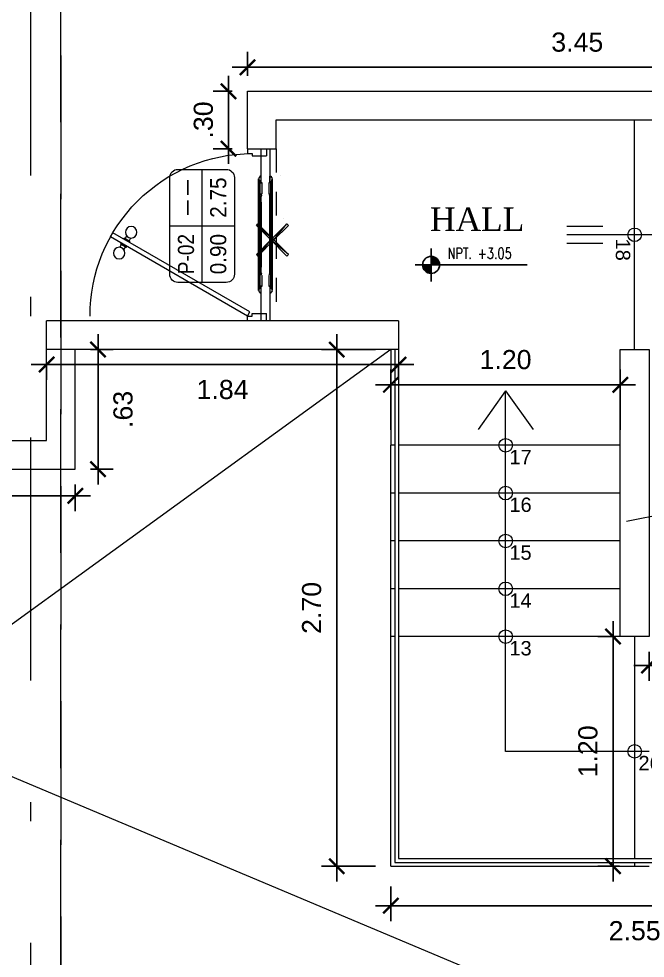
# Model space of a CAD drawing. Header units: millimetres. Extents: x -59 to 123, y 54 to 155.
# Drawn here: x -6.369 to -3.093, y 132.552 to 137.461 of the extents above; entities that cross this region are included whole.
import ezdxf
from ezdxf.enums import TextEntityAlignment as Align

# ---------------------------------------------------------------- set-up
doc = ezdxf.new("R2010")
doc.units = ezdxf.units.MM
for name, pattern in [('ACAD_ISO02W100', [15, 12, -3]), ('CONTINUA', [0]), ('DASHDOT', [25.4, 12.7, -6.35, 0, -6.35]), ('DASHED', [0.75, 0.5, -0.25]), ('HIDDEN2', [0.1875, 0.125, -0.0625])]:
    doc.linetypes.add(name, pattern=pattern)
doc.layers.get('0').update_dxf_attribs({"lineweight": 9})
doc.layers.get('Defpoints').update_dxf_attribs({"lineweight": 0})
for name, color, linetype in [('A-COT', 8, 'Continuous'), ('A-IND niveles', 8, 'Continuous'), ('A-PROY', 8, 'HIDDEN2'), ('A-TEX 010', 7, 'Continuous')]:
    doc.layers.add(name, color=color, linetype=linetype)
for name, color, linetype, lineweight in [('DET-CORTE', 86, 'Continuous', 50), ('EJES', 6, 'ACAD_ISO02W100', 5), ('ESCALERA', 128, 'Continuous', 9), ('HP-Baranda', 2, 'Continuous', 0), ('mobiliario', 7, 'Continuous', 0), ('murobajo', 7, 'Continuous', 30), ('MUROS', 7, 'Continuous', 80), ('niveles', 8, 'Continuous', 15), ('PUERTAS', 7, 'Continuous', 9), ('TEXTOS', 3, 'Continuous', 0), ('VIDRIO', 7, 'Continuous', 5)]:
    doc.layers.add(name, color=color, linetype=linetype, lineweight=lineweight)
doc.styles.add('ARIAL', font='arial.ttf')
doc.styles.add('BOLD', font='Swis721 Lt BT Light.ttf', dxfattribs={"height": 2})
doc.styles.add('ROMANS', font='ROMANS.SHX', dxfattribs={"width": 1.35, "height": 0.29})
doc.styles.add('ROMANS 0.75', font='romans.shx', dxfattribs={"width": 0.75})
doc.styles.add('S', font='romand.shx')
doc.styles.add('style1', font='arial.ttf', dxfattribs={"height": 0.1})
doc.dimstyles.new('luis1', dxfattribs={"dimtxt": 0.1, "dimasz": 0.08, "dimexe": 0.08, "dimexo": 0.08, "dimgap": 0.08, "dimtad": 2, "dimzin": 4, "dimdsep": 46, "dimtxsty": 'style1', "dimblk": 'ARCHTICK', "dimcen": 2, "dimdle": 0.08, "dimclrd": 256, "dimclre": 256, "dimclrt": 256, "dimadec": 0, "dimazin": 1, "dimtfac": 1, "dimtix": 1, "dimtmove": 0, "dimatfit": 3, "dimfxl": 1, "dimtolj": 1, "dimarcsym": 0})

# ---------------------------------------------------------------- blocks, each defined once
blk = doc.blocks.new('A$C37766BCA')
blk.add_line((0, 0.181), (1.22, 0.181))
blk.add_lwpolyline([(0.174, 0), (0.174, 0.361)])
at = {"const_width": 0.0923}
for points in [[(0.128, 0.181, 0.414214), (0.174, 0.135)], [(0.221, 0.181, 0.414214), (0.174, 0.227, 0.414214)]]:
    blk.add_lwpolyline(points, format="xyb", dxfattribs=at)
blk.add_circle((0.174, 0.181), 0.0923)
blk = doc.blocks.new('_ArchTick')
at = {"color": 0, "linetype": 'ByBlock', "const_width": 0.15}
blk.add_lwpolyline([(-0.5, -0.5), (0.5, 0.5)], dxfattribs=at)
blk = doc.blocks.new('*D509')
at = {"layer": 'Defpoints', "color": 0, "linetype": 'CONTINUA', "transparency": 16777216}
for p in [(-3.167, 134.2331), (-3.2613, 133.0323), (-3.1483, 133.0323)]:
    blk.add_point(p, dxfattribs=at)
at = {"layer": 'EJES', "linetype": 'CONTINUA', "lineweight": -2, "transparency": 16777216}
for p, q in [((-3.2613, 134.3131), (-3.2613, 132.9523)), ((-3.247, 134.2331), (-3.3413, 134.2331)), ((-3.2283, 133.0323), (-3.3413, 133.0323))]:
    blk.add_line(p, q, dxfattribs=at)
at = {"layer": 'EJES', "linetype": 'CONTINUA', "lineweight": -2, "transparency": 16777216, "xscale": 0.08, "yscale": 0.08, "zscale": 0.08}
for p, rotation in [((-3.2613, 134.2331), 90), ((-3.2613, 133.0323), 270)]:
    blk.add_blockref('_ArchTick', p, dxfattribs=dict(at, rotation=rotation))
at = {"layer": 'EJES', "linetype": 'CONTINUA', "lineweight": 5, "transparency": 16777216, "insert": (-3.3923, 133.6327), "char_height": 0.1, "attachment_point": 5, "rotation": 90, "style": 'style1'}
blk.add_mtext('\\A1;1.20', dxfattribs=at)
blk = doc.blocks.new('*D510')
at = {"layer": 'Defpoints', "color": 0, "linetype": 'CONTINUA', "transparency": 16777216}
for p in [(-3.0733, 134.2323), (-1.8733, 134.2323), (-1.8733, 134.0811)]:
    blk.add_point(p, dxfattribs=at)
at = {"layer": 'EJES', "linetype": 'CONTINUA', "lineweight": -2, "transparency": 16777216}
for p, q in [((-3.0733, 134.1523), (-3.0733, 134.0011)), ((-1.8733, 134.1523), (-1.8733, 134.0011)), ((-3.1533, 134.0811), (-1.7933, 134.0811))]:
    blk.add_line(p, q, dxfattribs=at)
at = {"layer": 'EJES', "linetype": 'CONTINUA', "lineweight": -2, "transparency": 16777216, "xscale": 0.08, "yscale": 0.08, "zscale": 0.08, "rotation": 180}
blk.add_blockref('_ArchTick', (-3.0733, 134.0811), dxfattribs=at)
at = {"layer": 'EJES', "linetype": 'CONTINUA', "lineweight": -2, "transparency": 16777216, "xscale": 0.08, "yscale": 0.08, "zscale": 0.08}
blk.add_blockref('_ArchTick', (-1.8733, 134.0811), dxfattribs=at)
at = {"layer": 'EJES', "linetype": 'CONTINUA', "lineweight": 5, "transparency": 16777216, "insert": (-2.4733, 133.95), "char_height": 0.1, "attachment_point": 5, "style": 'style1'}
blk.add_mtext('\\A1;1.20', dxfattribs=at)
blk = doc.blocks.new('*D511')
at = {"layer": 'Defpoints', "color": 0, "linetype": 'CONTINUA', "transparency": 16777216}
for p in [(-4.4233, 135.5483), (-4.4233, 135.2323), (-3.2233, 135.2323)]:
    blk.add_point(p, dxfattribs=at)
at = {"layer": 'EJES', "linetype": 'CONTINUA', "lineweight": -2, "transparency": 16777216}
for p, q in [((-4.4233, 135.3123), (-4.4233, 135.6283)), ((-3.2233, 135.3123), (-3.2233, 135.6283)), ((-3.1433, 135.5483), (-4.5033, 135.5483))]:
    blk.add_line(p, q, dxfattribs=at)
at = {"layer": 'EJES', "linetype": 'CONTINUA', "lineweight": -2, "transparency": 16777216, "xscale": 0.08, "yscale": 0.08, "zscale": 0.08, "rotation": 180}
blk.add_blockref('_ArchTick', (-4.4233, 135.5483), dxfattribs=at)
at = {"layer": 'EJES', "linetype": 'CONTINUA', "lineweight": -2, "transparency": 16777216, "xscale": 0.08, "yscale": 0.08, "zscale": 0.08}
blk.add_blockref('_ArchTick', (-3.2233, 135.5483), dxfattribs=at)
at = {"layer": 'EJES', "linetype": 'CONTINUA', "lineweight": 5, "transparency": 16777216, "insert": (-3.8233, 135.6794), "char_height": 0.1, "attachment_point": 5, "style": 'style1'}
blk.add_mtext('\\A1;1.20', dxfattribs=at)
blk = doc.blocks.new('*D504')
at = {"layer": 'Defpoints', "color": 0, "linetype": 'CONTINUA', "transparency": 16777216}
for p in [(-4.4231, 135.7323), (-4.706, 133.0323), (-4.4233, 133.0323)]:
    blk.add_point(p, dxfattribs=at)
at = {"layer": 'EJES', "linetype": 'CONTINUA', "lineweight": -2, "transparency": 16777216}
for p, q in [((-4.706, 135.8123), (-4.706, 132.9523)), ((-4.5031, 135.7323), (-4.786, 135.7323)), ((-4.5033, 133.0323), (-4.786, 133.0323))]:
    blk.add_line(p, q, dxfattribs=at)
at = {"layer": 'EJES', "linetype": 'CONTINUA', "lineweight": -2, "transparency": 16777216, "xscale": 0.08, "yscale": 0.08, "zscale": 0.08}
for p, rotation in [((-4.706, 135.7323), 90), ((-4.706, 133.0323), 270)]:
    blk.add_blockref('_ArchTick', p, dxfattribs=dict(at, rotation=rotation))
at = {"layer": 'EJES', "linetype": 'CONTINUA', "lineweight": 5, "transparency": 16777216, "insert": (-4.837, 134.3823), "char_height": 0.1, "attachment_point": 5, "rotation": 90, "style": 'style1'}
blk.add_mtext('\\A1;2.70', dxfattribs=at)
blk = doc.blocks.new('CRFDSX')
at = {"layer": 'mobiliario'}
for points in [[(-77.9163, 3.0473), (-77.9163, 3.0951), (-77.9216, 3.0951), (-77.9216, 3.2558), (-77.8812, 3.2558), (-77.8812, 3.0951), (-77.8865, 3.0951), (-77.8865, 3.0473)], [(-77.9333, 3.1143), (-77.9333, 2.8792), (-77.9333, 2.5951)], [(-77.9291, 3.1068), (-77.9291, 3.1015), (-77.928, 3.1015), (-77.9269, 3.1004), (-77.9259, 3.0994), (-77.9259, 3.0983), (-77.9259, 3.0973), (-77.9259, 3.0962), (-77.9259, 3.0951)], [(-77.9291, 3.1015), (-77.9291, 2.8792), (-77.9291, 2.6079)], [(-77.9259, 3.0951), (-77.9216, 3.0951), (-77.9216, 3.126), (-77.9269, 3.126), (-77.9269, 3.1217)], [(-77.8748, 3.1217), (-77.8748, 3.126), (-77.8812, 3.126), (-77.8812, 3.0951), (-77.8769, 3.0951), (-77.8769, 3.0962), (-77.8769, 3.0973), (-77.8769, 3.0983), (-77.8759, 3.0994), (-77.8759, 3.1004), (-77.8748, 3.1004), (-77.8748, 3.1015), (-77.8738, 3.1015), (-77.8727, 3.1015)], [(-77.8727, 3.1015), (-77.8727, 3.1068)], [(-77.8727, 3.1015), (-77.8727, 2.8792), (-77.8727, 2.6079)], [(-77.8695, 3.1143), (-77.8695, 2.8792), (-77.8695, 2.5951)], [(-77.9259, 3.0951), (-77.9259, 2.8792), (-77.9259, 2.6143)], [(-77.8769, 3.0951), (-77.8769, 2.8792), (-77.8769, 2.6143)], [(-77.9216, 3.0345), (-77.9216, 2.8792), (-77.9216, 2.6749), (-77.9216, 2.8792), (-77.9216, 3.0345)], [(-77.9184, 3.0366), (-77.9184, 3.0441)], [(-77.8833, 3.0441), (-77.8833, 3.0366)], [(-77.8812, 3.0345), (-77.8812, 2.8792), (-77.8812, 2.6749)], [(-77.8812, 2.7036), (-77.8812, 3.0058)], [(-78.0009, 2.9547), (-78.0083, 2.9473), (-77.9264, 2.8792), (-78.0009, 2.9547), (-78.0009, 2.9547)], [(-78.0083, 2.9473), (-77.9264, 2.8792), (-77.9402, 2.8792), (-78.0083, 2.9473), (-78.0083, 2.9473)], [(-77.8658, 2.9547), (-77.9264, 2.8792), (-77.9402, 2.8792), (-77.8658, 2.9547), (-77.8658, 2.9547)], [(-77.8594, 2.9473), (-77.8658, 2.9547), (-77.9264, 2.8792), (-77.8594, 2.9473), (-77.8594, 2.9473)], [(-77.9402, 2.8792), (-78.0009, 2.8047), (-78.0083, 2.8122), (-77.9402, 2.8792), (-77.9402, 2.8792)], [(-77.9264, 2.8792), (-77.9402, 2.8792), (-78.0009, 2.8047), (-77.9264, 2.8792), (-77.9264, 2.8792)], [(-77.9264, 2.8792), (-77.9402, 2.8792), (-77.8594, 2.8122), (-77.9264, 2.8792), (-77.9264, 2.8792)], [(-77.9402, 2.8792), (-77.8594, 2.8122), (-77.8658, 2.8047), (-77.9402, 2.8792), (-77.9402, 2.8792)], [(-77.9839, 2.7792), (-77.9839, 2.7792)], [(-77.8865, 2.6622), (-77.8865, 2.6143), (-77.8812, 2.6143), (-77.8812, 2.4558), (-77.9057, 2.4558), (-77.9099, 2.4558), (-77.9216, 2.4558), (-77.9216, 2.6143), (-77.9163, 2.6143), (-77.9163, 2.6622)], [(-77.9184, 2.6643), (-77.9184, 2.6717)], [(-77.8833, 2.6717), (-77.8833, 2.6643)], [(-77.9716, 2.5781), (-77.9716, 2.5781)], [(-77.9291, 2.6026), (-77.9291, 2.6079), (-77.928, 2.6079), (-77.9269, 2.6079), (-77.9269, 2.609), (-77.9259, 2.61), (-77.9259, 2.6111), (-77.9259, 2.6122), (-77.9259, 2.6132), (-77.9259, 2.6143)], [(-77.9259, 2.6143), (-77.9216, 2.6143), (-77.9216, 2.5834), (-77.9269, 2.5834), (-77.9269, 2.5877)], [(-77.8769, 2.6143), (-77.8812, 2.6143), (-77.8812, 2.5834), (-77.8748, 2.5834), (-77.8748, 2.5881)], [(-77.8727, 2.6026), (-77.8727, 2.6079), (-77.8738, 2.6079), (-77.8748, 2.6079), (-77.8759, 2.609), (-77.8759, 2.61), (-77.8769, 2.6111), (-77.8769, 2.6122), (-77.8769, 2.6132), (-77.8769, 2.6143)]]:
    blk.add_lwpolyline(points, dxfattribs=at)
for points in [[(-77.9333, 3.1159), (-77.9337, 3.1127), (-77.9322, 3.1096), (-77.9294, 3.108)], [(-77.9269, 3.1226), (-77.9306, 3.1216), (-77.9328, 3.119), (-77.9333, 3.1159)], [(-77.8696, 3.1159), (-77.87, 3.119), (-77.8723, 3.1216), (-77.8753, 3.1225)], [(-77.8734, 3.108), (-77.8707, 3.1096), (-77.8692, 3.1127), (-77.8696, 3.1159)], [(-77.9222, 3.0345), (-77.9207, 3.0345), (-77.9195, 3.0357), (-77.9195, 3.0372)], [(-77.919, 3.0451), (-77.9175, 3.0451), (-77.9163, 3.0463), (-77.9163, 3.0478)], [(-77.8865, 3.0478), (-77.8865, 3.0463), (-77.8853, 3.0451), (-77.8839, 3.0451)], [(-77.8844, 3.0372), (-77.8844, 3.0357), (-77.8832, 3.0345), (-77.8817, 3.0345)], [(-77.9195, 2.6723), (-77.9195, 2.6737), (-77.9207, 2.6749), (-77.9222, 2.6749)], [(-77.9163, 2.6627), (-77.9163, 2.6642), (-77.9175, 2.6653), (-77.919, 2.6653)], [(-77.8839, 2.6653), (-77.8853, 2.6653), (-77.8865, 2.6642), (-77.8865, 2.6627)], [(-77.8817, 2.6749), (-77.8832, 2.6749), (-77.8844, 2.6737), (-77.8844, 2.6723)], [(-77.9294, 2.6025), (-77.9322, 2.6009), (-77.9337, 2.5978), (-77.9333, 2.5946)], [(-77.9333, 2.5946), (-77.9328, 2.5914), (-77.9306, 2.5888), (-77.9269, 2.5877)], [(-77.8753, 2.588), (-77.8723, 2.5888), (-77.87, 2.5914), (-77.8696, 2.5946)], [(-77.8696, 2.5946), (-77.8692, 2.5978), (-77.8707, 2.6009), (-77.8734, 2.6025)]]:
    blk.add_open_spline(points, degree=3, dxfattribs=at)
blk = doc.blocks.new('rf67')
at = {"layer": 'PUERTAS', "ltscale": 0.075}
for p, q in [((2984.4541, 394.8959), (2984.4292, 394.895)), ((2984.4585, 394.0686), (2984.4292, 394.895)), ((2984.4834, 394.0695), (2984.4541, 394.8959)), ((2983.711, 394.4797), (2983.7334, 394.4678)), ((2983.7327, 394.4394), (2983.6977, 394.3735)), ((2983.7334, 394.4678), (2983.7215, 394.4454)), ((2983.7215, 394.4454), (2983.7327, 394.4394)), ((2983.6641, 394.3914), (2983.6977, 394.3735)), ((2984.4603, 394.0531), (2984.4253, 393.9872)), ((2984.4834, 394.0695), (2984.4585, 394.0686)), ((2984.4715, 394.0471), (2984.4603, 394.0531)), ((2984.4834, 394.0695), (2984.4715, 394.0471)), ((2984.5059, 394.0576), (2984.4834, 394.0695)), ((2984.459, 393.9693), (2984.4253, 393.9872))]:
    blk.add_line(p, q, dxfattribs=at)
at = {"layer": 'PUERTAS', "ltscale": 0.01}
for p, q in [((2984.4089, 394.8242), (2984.4257, 394.8248)), ((2984.4255, 394.8297), (2984.4315, 394.8299)), ((2984.4267, 394.796), (2984.4255, 394.8297)), ((2984.4625, 394.831), (2984.4565, 394.8308)), ((2984.4637, 394.7974), (2984.4625, 394.831)), ((2984.4794, 394.8268), (2984.4627, 394.8262)), ((2984.4098, 394.8001), (2984.4265, 394.8006)), ((2984.4267, 394.796), (2984.4327, 394.7962)), ((2984.4637, 394.7974), (2984.4577, 394.7971)), ((2984.4803, 394.8026), (2984.4636, 394.802))]:
    blk.add_line(p, q, dxfattribs=at)
for centre in [(2984.3818, 394.8116), (2984.5074, 394.8161)]:
    blk.add_circle(centre, 0.0302, dxfattribs=at)
blk.add_arc((2984.4709, 394.0476), 0.8484, 61.9779, 152.0448, dxfattribs=at)
blk = doc.blocks.new('CUADROVANOS3')
blk.add_lwpolyline([(-0.2625, -0.1125), (-0.2625, 0.1125, -0.414214), (-0.225, 0.15), (0.225, 0.15, -0.414214), (0.2625, 0.1125), (0.2625, -0.1125, -0.414214), (0.225, -0.15), (-0.225, -0.15, -0.414214)], format="xyb", close=True)
for points in [[(0, 0.15), (0, -0.15)], [(-0.2625, 0), (0.2625, 0)]]:
    blk.add_lwpolyline(points)
at = {"layer": 'TEXTOS', "style": 'S', "flags": 8}
for tag, width, p, p2 in [('CODIGO', 1.029412, (-0.225, 0.0375), (-0.0375, 0.0375)), ('ALFEIZAR', 0.739437, (0.0375, 0.0375), (0.225, 0.0375)), ('ANCHO', 0.772059, (-0.225, -0.1125), (-0.0375, -0.1125)), ('ALTO', 0.772059, (0.0375, -0.1125), (0.225, -0.1125))]:
    blk.add_attdef(tag, text='', height=0.075, dxfattribs=dict(at, width=width)).set_placement(p, p2, align=Align.FIT)
blk = doc.blocks.new('*D538')
at = {"layer": 'A-COT', "linetype": 'Continuous', "lineweight": -2, "transparency": 16777216}
for p, q in [((-4.4233, 132.9258), (-4.4233, 132.7458)), ((-1.8733, 132.9258), (-1.8733, 132.7458)), ((-4.5033, 132.8258), (-1.7933, 132.8258))]:
    blk.add_line(p, q, dxfattribs=at)
at = {"layer": 'Defpoints', "color": 0, "linetype": 'CONTINUA', "transparency": 16777216}
for p in [(-4.4233, 133.0323), (-1.8733, 133.0323), (-1.8733, 132.8258)]:
    blk.add_point(p, dxfattribs=at)
at = {"layer": 'A-COT', "linetype": 'CONTINUA', "lineweight": -2, "transparency": 16777216, "xscale": 0.08, "yscale": 0.08, "zscale": 0.08, "rotation": 180}
blk.add_blockref('_ArchTick', (-4.4233, 132.8258), dxfattribs=at)
at = {"layer": 'A-COT', "linetype": 'CONTINUA', "lineweight": -2, "transparency": 16777216, "xscale": 0.08, "yscale": 0.08, "zscale": 0.08}
blk.add_blockref('_ArchTick', (-1.8733, 132.8258), dxfattribs=at)
at = {"layer": 'A-COT', "linetype": 'CONTINUA', "lineweight": 5, "transparency": 16777216, "insert": (-3.1483, 132.6948), "char_height": 0.1, "attachment_point": 5, "style": 'style1'}
blk.add_mtext('\\A1;2.55', dxfattribs=at)
blk = doc.blocks.new('*D555')
at = {"layer": 'A-COT', "linetype": 'Continuous', "lineweight": -2, "transparency": 16777216}
for p, q in [((-10.2233, 135.0273), (-10.2233, 134.8878)), ((-6.0733, 135.0273), (-6.0733, 134.8878)), ((-5.9933, 134.9678), (-10.3033, 134.9678))]:
    blk.add_line(p, q, dxfattribs=at)
at = {"layer": 'Defpoints', "color": 0, "linetype": 'CONTINUA', "transparency": 16777216}
for p in [(-10.2233, 135.1073), (-6.0733, 135.1073), (-10.2233, 134.9678)]:
    blk.add_point(p, dxfattribs=at)
at = {"layer": 'A-COT', "linetype": 'CONTINUA', "lineweight": -2, "transparency": 16777216, "xscale": 0.08, "yscale": 0.08, "zscale": 0.08, "rotation": 180}
blk.add_blockref('_ArchTick', (-10.2233, 134.9678), dxfattribs=at)
at = {"layer": 'A-COT', "linetype": 'CONTINUA', "lineweight": -2, "transparency": 16777216, "xscale": 0.08, "yscale": 0.08, "zscale": 0.08}
blk.add_blockref('_ArchTick', (-6.0733, 134.9678), dxfattribs=at)
at = {"layer": 'A-COT', "linetype": 'CONTINUA', "lineweight": 5, "transparency": 16777216, "insert": (-8.1483, 134.8368), "char_height": 0.1, "attachment_point": 5, "style": 'style1'}
blk.add_mtext('\\A1;4.15', dxfattribs=at)
blk = doc.blocks.new('*D556')
at = {"layer": 'A-COT', "linetype": 'Continuous', "lineweight": -2, "transparency": 16777216}
for p, q in [((-5.9545, 135.0273), (-5.9545, 135.8123)), ((-5.9933, 135.7323), (-5.8745, 135.7323)), ((-5.9933, 135.1073), (-5.8745, 135.1073))]:
    blk.add_line(p, q, dxfattribs=at)
at = {"layer": 'Defpoints', "color": 0, "linetype": 'CONTINUA', "transparency": 16777216}
for p in [(-6.0733, 135.7323), (-5.9545, 135.7323), (-6.0733, 135.1073)]:
    blk.add_point(p, dxfattribs=at)
at = {"layer": 'A-COT', "linetype": 'CONTINUA', "lineweight": -2, "transparency": 16777216, "xscale": 0.08, "yscale": 0.08, "zscale": 0.08}
for p, rotation in [((-5.9545, 135.7323), 90), ((-5.9545, 135.1073), 270)]:
    blk.add_blockref('_ArchTick', p, dxfattribs=dict(at, rotation=rotation))
at = {"layer": 'A-COT', "linetype": 'CONTINUA', "lineweight": 5, "transparency": 16777216, "insert": (-5.8234, 135.4198), "char_height": 0.1, "attachment_point": 5, "rotation": 90, "style": 'style1'}
blk.add_mtext('\\A1;.63', dxfattribs=at)
blk = doc.blocks.new('*D557')
at = {"layer": 'A-COT', "linetype": 'Continuous', "lineweight": -2, "transparency": 16777216}
for p, q in [((-4.3031, 135.6542), (-6.3033, 135.6542)), ((-6.2233, 135.6542), (-6.2233, 135.5742)), ((-4.3831, 135.6542), (-4.3831, 135.5742))]:
    blk.add_line(p, q, dxfattribs=at)
at = {"layer": 'Defpoints', "color": 0, "linetype": 'CONTINUA', "transparency": 16777216}
for p in [(-6.2233, 135.7323), (-4.3831, 135.7323), (-6.2233, 135.6542)]:
    blk.add_point(p, dxfattribs=at)
at = {"layer": 'A-COT', "linetype": 'CONTINUA', "lineweight": -2, "transparency": 16777216, "xscale": 0.08, "yscale": 0.08, "zscale": 0.08, "rotation": 180}
blk.add_blockref('_ArchTick', (-6.2233, 135.6542), dxfattribs=at)
at = {"layer": 'A-COT', "linetype": 'CONTINUA', "lineweight": -2, "transparency": 16777216, "xscale": 0.08, "yscale": 0.08, "zscale": 0.08}
blk.add_blockref('_ArchTick', (-4.3831, 135.6542), dxfattribs=at)
at = {"layer": 'A-COT', "linetype": 'CONTINUA', "lineweight": 5, "transparency": 16777216, "insert": (-5.3032, 135.5231), "char_height": 0.1, "attachment_point": 5, "style": 'style1'}
blk.add_mtext('\\A1;1.84', dxfattribs=at)
blk = doc.blocks.new('*D558')
at = {"layer": 'A-COT', "linetype": 'Continuous', "lineweight": -2, "transparency": 16777216}
for p, q in [((-5.1733, 137.1623), (-5.1733, 137.2875)), ((-1.7233, 137.1623), (-1.7233, 137.2875)), ((-5.2533, 137.2075), (-1.6433, 137.2075))]:
    blk.add_line(p, q, dxfattribs=at)
at = {"layer": 'Defpoints', "color": 0, "linetype": 'CONTINUA', "transparency": 16777216}
for p in [(-1.7233, 137.2075), (-5.1733, 137.0823), (-1.7233, 137.0823)]:
    blk.add_point(p, dxfattribs=at)
at = {"layer": 'A-COT', "linetype": 'CONTINUA', "lineweight": -2, "transparency": 16777216, "xscale": 0.08, "yscale": 0.08, "zscale": 0.08, "rotation": 180}
blk.add_blockref('_ArchTick', (-5.1733, 137.2075), dxfattribs=at)
at = {"layer": 'A-COT', "linetype": 'CONTINUA', "lineweight": -2, "transparency": 16777216, "xscale": 0.08, "yscale": 0.08, "zscale": 0.08}
blk.add_blockref('_ArchTick', (-1.7233, 137.2075), dxfattribs=at)
at = {"layer": 'A-COT', "linetype": 'CONTINUA', "lineweight": 5, "transparency": 16777216, "insert": (-3.4483, 137.3386), "char_height": 0.1, "attachment_point": 5, "style": 'style1'}
blk.add_mtext('\\A1;3.45', dxfattribs=at)
blk = doc.blocks.new('*D559')
at = {"layer": 'A-COT', "linetype": 'Continuous', "lineweight": -2, "transparency": 16777216}
for p, q in [((-5.2722, 137.0823), (-5.2722, 137.1623)), ((-5.2533, 137.0823), (-5.3522, 137.0823)), ((-5.2722, 137.0823), (-5.2722, 136.7823)), ((-5.2533, 136.7823), (-5.3522, 136.7823)), ((-5.2722, 136.7823), (-5.2722, 136.7023))]:
    blk.add_line(p, q, dxfattribs=at)
at = {"layer": 'Defpoints', "color": 0, "linetype": 'CONTINUA', "transparency": 16777216}
for p in [(-5.1733, 137.0823), (-5.2722, 136.7823), (-5.1733, 136.7823)]:
    blk.add_point(p, dxfattribs=at)
at = {"layer": 'A-COT', "linetype": 'CONTINUA', "lineweight": -2, "transparency": 16777216, "xscale": 0.08, "yscale": 0.08, "zscale": 0.08}
for p, rotation in [((-5.2722, 137.0823), 270), ((-5.2722, 136.7823), 90)]:
    blk.add_blockref('_ArchTick', p, dxfattribs=dict(at, rotation=rotation))
at = {"layer": 'A-COT', "linetype": 'CONTINUA', "lineweight": 5, "transparency": 16777216, "insert": (-5.4033, 136.9323), "char_height": 0.1, "attachment_point": 5, "rotation": 90, "style": 'style1'}
blk.add_mtext('\\A1;.30', dxfattribs=at)

msp = doc.modelspace()

# ---------------------------------------------------------------- linework, layer by layer
at = {"layer": 'A-COT', "lineweight": 5}
for p, q in [((-3.5035, 136.3765), (-3.3139, 136.3765)), ((-2.4733, 136.3323), (-3.5035, 136.3323)), ((-3.5035, 136.2881), (-3.3139, 136.2881)), ((-3.8233, 135.516), (-3.9666, 135.3146)), ((-3.8233, 133.6323), (-3.8233, 135.516)), ((-3.8233, 135.516), (-3.6799, 135.3146)), ((-3.0733, 133.6323), (-3.8233, 133.6323))]:
    msp.add_line(p, q, dxfattribs=at)
at = {"layer": 'A-PROY', "lineweight": 5}
msp.add_line((-5.0233, 136.7823), (-5.0233, 135.8823), dxfattribs=at)
at = {"layer": 'DET-CORTE', "linetype": 'DASHDOT', "lineweight": 5, "ltscale": 0.1}
msp.add_line((-6.3071, 151.1124), (-6.3071, 130.3989), dxfattribs=at)
at = {"layer": 'EJES', "linetype": 'DASHED', "lineweight": 5, "ltscale": 1.5}
for p, q in [((-6.1483, 151.8941), (-6.1483, 130.7352)), ((-6.1483, 151.8941), (-6.1483, 130.7352)), ((-6.1483, 130.1705), (-6.1483, 151.3293)), ((-6.1483, 130.1705), (-6.1483, 151.3293))]:
    msp.add_line(p, q, dxfattribs=at)
at = {"layer": 'ESCALERA', "lineweight": 5, "ltscale": 0.25}
for p, q in [((-3.1483, 135.7323), (-3.1483, 136.9323)), ((-4.4231, 135.7323), (-4.4231, 135.2323)), ((-4.4031, 135.2323), (-4.4233, 135.2323)), ((-4.4233, 133.0323), (-4.4232, 135.2323)), ((-4.4031, 135.2323), (-4.4233, 135.2323)), ((-3.2233, 135.2323), (-4.3831, 135.2323)), ((-4.4031, 134.9823), (-4.4233, 134.9823)), ((-4.4031, 134.9823), (-4.4233, 134.9823)), ((-3.2233, 134.9823), (-4.3831, 134.9823)), ((-4.4031, 134.7323), (-4.4233, 134.7323)), ((-4.4031, 134.7323), (-4.4233, 134.7323)), ((-3.2233, 134.7323), (-4.3831, 134.7323)), ((-4.4031, 134.4823), (-4.4233, 134.4823)), ((-4.4031, 134.4823), (-4.4233, 134.4823)), ((-3.2233, 134.4823), (-4.3831, 134.4823)), ((-4.4031, 134.2323), (-4.4233, 134.2323)), ((-4.4031, 134.2323), (-4.4233, 134.2323)), ((-3.2233, 134.2323), (-4.3831, 134.2323)), ((-3.1483, 134.2323), (-3.1483, 133.0723)), ((-3.1483, 133.0523), (-3.1483, 133.0323)), ((-4.4233, 133.0323), (-3.0733, 133.0323))]:
    msp.add_line(p, q, dxfattribs=at)
at = {"layer": 'HP-Baranda', "lineweight": 5}
msp.add_line((-2.5397, 134.9644), (-3.1906, 134.8342), dxfattribs=at)
at = {"layer": 'mobiliario', "lineweight": 5, "ltscale": 0.3}
for p, q in [((-4.4231, 135.7323), (-10.2233, 131.5323)), ((-10.2233, 135.1073), (-1.7233, 131.5323))]:
    msp.add_line(p, q, dxfattribs=at)
at = {"layer": 'murobajo', "lineweight": 5}
for p, q in [((-6.2233, 135.2573), (-6.2233, 135.7323)), ((-6.0733, 135.1073), (-6.0733, 135.7323)), ((-6.0733, 135.1073), (-6.0733, 135.7323)), ((-10.0733, 135.2573), (-6.2233, 135.2573)), ((-10.2233, 135.1073), (-6.0733, 135.1073))]:
    msp.add_line(p, q, dxfattribs=at)
at = {"layer": 'MUROS', "lineweight": 5}
for p, q in [((-5.1733, 137.0823), (-1.7233, 137.0823)), ((-5.1733, 136.7823), (-5.1733, 137.0823)), ((-5.0233, 136.9323), (-1.8733, 136.9323))]:
    msp.add_line(p, q, dxfattribs=at)
at = {"layer": 'MUROS', "linetype": 'CONTINUA', "lineweight": 5}
for p, q in [((-5.0233, 136.7823), (-5.0233, 136.9323)), ((-5.1733, 136.7823), (-5.0233, 136.7823)), ((-4.3832, 135.8823), (-6.2233, 135.8823)), ((-6.2233, 135.7323), (-6.2233, 135.8823)), ((-4.3832, 135.8823), (-4.3831, 135.7323)), ((-4.3831, 135.7323), (-6.2233, 135.7323))]:
    msp.add_line(p, q, dxfattribs=at)
at = {"layer": 'MUROS', "lineweight": 5}
msp.add_lwpolyline([(-3.2233, 135.7323), (-3.0733, 135.7323), (-3.0733, 134.2331), (-3.2233, 134.2331), (-3.2233, 135.7323)], dxfattribs=at)
at = {"layer": 'niveles', "lineweight": 5}
for centre in [(-3.1483, 136.3323), (-3.8233, 135.2323), (-3.8233, 134.9823), (-3.8233, 134.7323), (-3.8233, 134.4823), (-3.8233, 134.2323), (-3.8233, 134.2323), (-3.1483, 133.6323)]:
    msp.add_circle(centre, 0.0354, dxfattribs=at)
at = {"layer": 'VIDRIO', "lineweight": 5}
for p, q in [((-4.4031, 135.7323), (-4.4031, 133.0523)), ((-4.3831, 135.7323), (-4.3831, 133.0723)), ((-4.4031, 133.0523), (-1.8733, 133.0522)), ((-4.3831, 133.0723), (-1.8733, 133.0722))]:
    msp.add_line(p, q, dxfattribs=at)

# ---------------------------------------------------------------- block references
at = {"lineweight": 5, "xscale": 1.125000000019344, "yscale": 1.125000000019344, "zscale": 1.125000000019344, "rotation": 180}
msp.add_blockref('CRFDSX', (-92.7177, 139.545), dxfattribs=at)
at = {"layer": 'A-IND niveles', "lineweight": 5, "xscale": 0.4800000000000012, "yscale": 0.4800000000000012, "zscale": 0.4800000000000012}
msp.add_blockref('A$C37766BCA', (-4.2965, 136.0878), dxfattribs=at)
at = {"layer": 'PUERTAS', "lineweight": 5, "xscale": -1, "rotation": 62.03080168762018}
msp.add_blockref('rf67', (1742.5822, 2586.9856), dxfattribs=at)
at = {"layer": 'VIDRIO', "lineweight": 5, "ltscale": 0.25}
ref = msp.add_blockref('CUADROVANOS3', (-5.4103, 136.3788), dxfattribs=dict(at, xscale=1.125000000019344, yscale=1.125000000019344, zscale=1.125000000019344, rotation=90))
ref.add_attrib('CODIGO', 'P-02', dxfattribs={"layer": 'TEXTOS', "color": 2, "height": 0.08438, "rotation": 90, "style": 'ARIAL', "width": 0.847203, "flags": 8}).set_placement((-5.4525, 136.1257), (-5.4525, 136.3366), align=Align.FIT)
ref.add_attrib('ALTO', '2.75', dxfattribs={"layer": 'TEXTOS', "color": 2, "height": 0.08438, "rotation": 90, "style": 'ARIAL', "width": 0.919468, "flags": 8}).set_placement((-5.2838, 136.421), (-5.2838, 136.6319), align=Align.FIT)
ref.add_attrib('ANCHO', '0.90', dxfattribs={"layer": 'TEXTOS', "color": 2, "height": 0.08438, "rotation": 90, "style": 'ARIAL', "width": 0.919468, "flags": 8}).set_placement((-5.2838, 136.1257), (-5.2838, 136.3366), align=Align.FIT)
ref.add_attrib('ALFEIZAR', '--', dxfattribs={"layer": 'TEXTOS', "color": 2, "height": 0.08438, "rotation": 90, "style": 'ARIAL', "width": 2.68695, "flags": 8}).set_placement((-5.4525, 136.421), (-5.4525, 136.6319), align=Align.FIT)

# ---------------------------------------------------------------- texts
at = {"layer": 'A-IND niveles', "lineweight": 5, "style": 'ROMANS 0.75', "width": 0.75}
msp.add_text('NPT. +3.05', height=0.0576, dxfattribs=at).set_placement((-4.1264, 136.2065))
at = {"layer": 'A-TEX 010', "lineweight": 5, "insert": (-3.9717, 136.4749), "char_height": 0.1224, "attachment_point": 2, "style": 'ROMANS'}
msp.add_mtext('{\\fTimes New Roman|b0|i0|c0|p18;HALL}', dxfattribs=at)
at = {"layer": 'niveles', "lineweight": 5, "insert": (-3.2477, 136.196, 0), "char_height": 0.075, "width": 0.202723, "attachment_point": 9, "rotation": 270, "style": 'BOLD'}
msp.add_mtext('18', dxfattribs=at)
at = {"layer": 'niveles', "lineweight": 5, "char_height": 0.075, "width": 0.202723, "attachment_point": 9, "style": 'BOLD'}
for s, insert in [('17', (-3.687, 135.1329, 0)), ('16', (-3.687, 134.8829, 0)), ('15', (-3.687, 134.6329, 0)), ('14', (-3.687, 134.3829, 0)), ('13', (-3.687, 134.1329, 0)), ('26', (-3.012, 133.5329, 0))]:
    msp.add_mtext(s, dxfattribs=dict(at, insert=insert))

# ---------------------------------------------------------------- dimensions: what is measured, and where the dimension line sits
at = {"layer": 'A-COT', "linetype": 'CONTINUA', "lineweight": 5}
for base, p1, p2, override, picture, middle in [((-1.7233, 137.2075), (-5.1733, 137.0823), (-1.7233, 137.0823), {"dimtmove": 1, "dimfxl": 0.1, "dimfxlon": 1, "dimarcsym": 2}, '*D558', (-3.4483, 137.3386)), ((-6.2233, 135.6542), (-4.3831, 135.7323), (-6.2233, 135.7323), {"dimtmove": 1, "dimfxl": 0.1, "dimfxlon": 1, "dimarcsym": 2}, '*D557', (-5.3032, 135.5231)), ((-10.2233, 134.9678), (-6.0733, 135.1073), (-10.2233, 135.1073), {"dimtmove": 1, "dimfxl": 0.1, "dimfxlon": 1, "dimarcsym": 2}, '*D555', (-8.1483, 134.8368)), ((-1.8733, 132.8258), (-4.4233, 133.0323), (-1.8733, 133.0323), {"dimfxl": 0.1, "dimfxlon": 1, "dimarcsym": 2}, '*D538', (-3.1483, 132.6948))]:
    dim = msp.add_linear_dim(base=base, p1=p1, p2=p2, dimstyle='luis1', override=override, dxfattribs=at)
    dim.commit()
    dim.dimension.update_dxf_attribs({"geometry": picture, "text_midpoint": middle})
for base, p1, p2, picture, middle in [((-5.2722, 136.7823), (-5.1733, 137.0823), (-5.1733, 136.7823), '*D559', (-5.4033, 136.9323)), ((-5.95451745, 135.73228084), (-6.07326439, 135.10728082), (-6.07326439, 135.73228084), '*D556', (-5.82342604, 135.41978083))]:
    dim = msp.add_linear_dim(base=base, p1=p1, p2=p2, angle=90, dimstyle='luis1', override={"dimtmove": 1, "dimfxl": 0.1, "dimfxlon": 1, "dimarcsym": 2}, dxfattribs=at)
    dim.commit()
    dim.dimension.update_dxf_attribs({"geometry": picture, "text_midpoint": middle})
at = {"layer": 'EJES', "linetype": 'CONTINUA', "lineweight": 5}
for base, p1, p2, picture, middle in [((-4.706, 133.0323), (-4.4231, 135.7323), (-4.4233, 133.0323), '*D504', (-4.837, 134.3823)), ((-3.2613, 133.0323), (-3.167, 134.2331), (-3.1483, 133.0323), '*D509', (-3.3923, 133.6327))]:
    dim = msp.add_linear_dim(base=base, p1=p1, p2=p2, angle=90, dimstyle='luis1', dxfattribs=at)
    dim.commit()
    dim.dimension.update_dxf_attribs({"geometry": picture, "text_midpoint": middle})
for base, p1, p2, picture, middle in [((-4.4233, 135.5483), (-3.2233, 135.2323), (-4.4233, 135.2323), '*D511', (-3.8233, 135.6794)), ((-1.8733, 134.0811), (-3.0733, 134.2323), (-1.8733, 134.2323), '*D510', (-2.4733, 133.95))]:
    dim = msp.add_linear_dim(base=base, p1=p1, p2=p2, dimstyle='luis1', dxfattribs=at)
    dim.commit()
    dim.dimension.update_dxf_attribs({"geometry": picture, "text_midpoint": middle})

doc.saveas('drawing.dxf')
